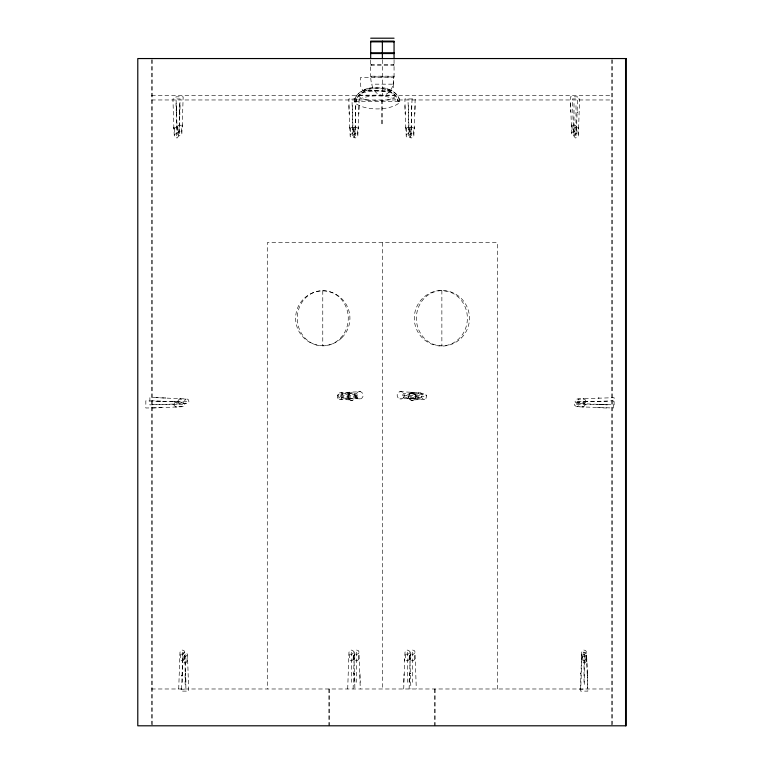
<?xml version="1.0" encoding="UTF-8"?>
<svg xmlns="http://www.w3.org/2000/svg" width="764" height="764" viewBox="0 0 764 764"><rect width="100%" height="100%" fill="white"/><g stroke="black" fill="none" stroke-linecap="round" stroke-linejoin="round"><path stroke-width="0.57" stroke-dasharray="3.82 2.86" d="M173.896 128.447L172.922 98.948L180.103 98.948L178.833 135.744L177.105 137.988L174.889 137.396L174.297 136.364L173.848 127.025L173.896 128.533M179.082 130.033L179.129 128.533M182.185 126.413L182.233 124.895L181.822 134.177L181.192 135.276L178.977 135.868L177.248 133.614L175.978 96.818L183.169 96.818L182.185 126.318M182.52 661.605L182.882 653.755L183.513 652.657L185.728 652.064L187.457 654.318L188.727 691.114L181.545 691.114L182.567 660.029M355.002 130.023C354.821 125.573 355.537 136.193 354.057 137.396L351.841 137.988L350.179 136.298L349.769 127.015L349.807 128.533M356.024 98.948L355.05 128.533M358.173 128.533L358.221 127.015L357.8 136.298L357.17 137.396L354.954 137.988L353.226 135.734L351.956 98.948M349.807 128.447L348.833 98.948L359.147 98.948L358.173 128.447M353.092 688.985L354.362 652.189L356.091 649.944L358.316 650.536L358.975 651.845L360.283 688.985M411.022 130.023C410.831 125.573 411.557 136.193 410.067 137.396L407.852 137.988L406.228 136.364L405.779 127.015L405.827 128.533M412.044 98.948L411.07 128.533M414.193 128.533L414.231 127.015L413.821 136.298L413.19 137.396L410.975 137.988L409.246 135.734L407.976 98.948M405.827 128.447L404.853 98.948L415.167 98.948L414.193 128.447M403.717 688.985L404.987 652.189L406.715 649.944L408.931 650.536L409.599 651.845L410.908 688.985M409.112 688.985L410.383 652.189L412.111 649.944L414.327 650.536L414.995 651.845L416.304 688.985M571.396 126.318L570.421 96.818L577.613 96.818L576.342 133.614L574.614 135.868L572.398 135.276L571.768 134.177L571.348 124.895L571.396 126.413M576.591 127.903L576.639 126.413M578.606 128.533L578.654 127.025L578.233 136.307L577.603 137.396L575.387 137.988L573.659 135.744L572.389 98.948L579.58 98.948L578.606 128.447M580.43 688.985L581.7 652.189L583.429 649.935L585.644 650.536L586.274 651.625L586.695 660.908M354.066 659.485L354.114 657.909M410.087 659.485L410.134 657.909M581.404 659.485L581.452 657.899M180.103 105.613L179.788 114.724L179.817 114.084M359.147 105.613L358.86 114.084M415.167 105.613L414.881 114.084M403.717 682.319L404.003 673.896M409.112 682.319L409.428 673.208L409.399 673.848M355.738 114.037L355.709 114.715L355.738 114.084M411.758 114.037L411.729 114.715L411.758 114.084M577.326 111.907L577.298 112.594L577.326 111.964M393.107 84.164L394.062 76.19L370.683 76.19C370.807 83.954 373.166 94.316 382.372 95.433C388.16 94.679 392.152 89.722 393.107 84.164L371.638 84.164M349.282 394.243L350.791 393.364L339.331 393.976L338.099 394.692L337.382 397.347L339.331 399.305L350.791 399.925L348.403 397.528L349.291 394.224L348.403 395.752M425.901 398.598L426.618 395.943L424.669 393.976L413.209 393.364L415.597 395.762L415.597 397.528L413.209 399.925L424.669 399.305L426.618 397.347M367.417 88.614C361.315 90.372 355.193 94.698 354.171 101.383L400.03 101.383C397.519 88.185 380.386 87.096 369.929 88.5C362.804 89.598 354.486 94.201 354.171 102.252C363.769 111.152 390.433 111.152 400.03 102.252C397.576 87.43 378.237 84.938 366.271 89.006M337.392 395.924L338.099 394.692M414.718 399.047L415.597 397.528M347.324 393.116L356.778 393.508L357.991 395.781L356.778 397.099L341.202 397.824L343.007 395.991L343.007 394.616L341.116 392.725L349.425 393.193M410.851 393.193L419.083 392.772L417.918 393.45L417.268 395.991L419.159 397.872L403.507 397.099L402.284 395.781L403.507 393.508L412.961 393.116M342.32 397.184L341.202 397.824M417.918 393.45L419.083 392.772M364.81 89.503L366.109 89.063M354.381 101.784L355.556 101.574L357.18 99.664L356.75 100.008C369.193 94.43 385.008 94.43 397.452 100.008L397.022 99.664L398.655 101.574L399.82 101.784M182.921 689.281L184.64 689.061M581.576 689.281L583.295 689.061M360.465 391.703A3.724 3.591 -90 0 0 356.062 396.268A3.724 3.591 -90 0 0 362.079 397.929A3.724 3.591 -90 0 0 360.465 391.703L339.884 392.686L337.841 394.616L338.538 397.184L339.884 397.92L360.465 398.894M160.984 407.718L161.615 407.689L145.838 408.005L145.838 400.813L182.634 402.084L184.888 403.812L184.296 406.028L182.988 406.696L152.504 408.005M350.103 392.257L347.391 392.352L348.69 392.304M399.82 391.703L420.391 392.686L421.747 393.422L422.435 395.991L420.391 397.92L399.82 398.894M348.928 398.818L340.706 399.257L342.625 397.347L342.625 395.943L340.706 394.023L356.406 394.797L357.991 396.163L357.514 397.958L356.626 398.455L346.818 398.894M583.858 401.788L613.358 400.813L613.358 408.005L576.572 406.734L574.318 405.006L574.91 402.781L576.008 402.16L585.291 401.74L583.772 401.788M584.527 398.655L614.113 397.681L614.113 404.872L576.963 403.564L575.072 401.874L575.664 399.658C576.963 398.12 587.44 398.923 583.037 398.703M413.037 398.254L409.934 398.35L410.841 398.321M176.923 406.983L175.433 407.031M387.1 90.477L388.122 90.477M366.08 90.477L367.102 90.477M370.683 64.501L394.062 64.501M370.683 65.227L394.062 65.227M359.233 95.175L394.969 95.175M151.597 95.366L612.403 95.366M151.597 99.969L612.403 99.969M340.429 395.303L357.81 395.303M402.475 395.303L419.856 395.303M340.009 396.64L356.215 396.64M407.785 396.64L423.991 396.64M156.553 397.681L149.887 397.681L149.887 404.872L186.683 403.602L188.928 401.874L188.336 399.658L187.037 398.989L156.553 397.681L165.664 397.996L165.024 397.968M179.387 398.655L180.963 398.703M160.984 401.1L152.504 400.813M156.553 401.281L186.712 401.281M577.288 401.281L607.447 401.281M152.504 404.404L182.663 404.404M576.543 404.404L606.692 404.404M598.976 404.586L607.447 404.872M583.772 407.031L582.283 406.983M151.597 688.985L612.403 688.985M349.444 398.321L350.342 398.35L347.238 398.254M417.182 398.894L407.308 398.436L406.009 397.127L406.009 396.163L407.594 394.797L423.294 394.023L421.375 395.943L421.375 397.347L423.294 399.257L415.072 398.818M175.433 401.788L173.915 401.74L175.338 401.788M606.692 408.005L597.591 407.689L598.222 407.718M411.595 392.304L412.894 392.352L410.172 392.257M579.36 689.061L581.079 689.281M180.705 689.061L182.424 689.281M386.785 88.614L387.931 89.006M388.102 89.063L389.392 89.503M417.965 397.184L419.083 397.824M414.718 394.243L415.597 395.752M349.282 399.047L348.403 397.519M426.618 395.943L425.901 394.692M337.382 397.347L338.099 398.598M354.888 682.319L354.572 673.208L354.888 688.985M176.264 111.964L176.293 112.594L175.978 103.484M185.91 682.319L185.595 673.208L185.91 688.985M570.421 103.484L570.708 111.964M587.335 673.896L587.621 688.985M586.886 661.605L586.647 659.399L587.86 691.114L580.669 691.114L581.939 654.318L583.677 652.064L585.892 652.657L586.551 653.965L587.497 673.447M404.853 105.613L405.14 114.084M348.833 105.613L349.119 114.084M359.997 673.896L360.283 682.319M347.696 688.985L348.967 652.189L350.695 649.944L352.92 650.536L353.579 651.845L354.601 673.848M178.719 688.985L179.989 652.189L181.717 649.935L183.933 650.536L184.602 651.835L185.623 673.848M573.411 130.033L573.363 128.533M408.998 130.023L408.95 128.533M409.886 657.909L409.934 659.485M352.978 130.023L352.93 128.533M353.866 657.909L353.913 659.485M177 127.903L176.952 126.413M184.888 657.899L184.936 659.485M612.403 59.745L612.403 724.616M611.763 59.745L611.763 725.8M584.269 654.29L584.269 684.439M584.021 652.16L584.021 682.319M575.989 105.613L575.989 135.772M574.012 103.484L574.012 133.643M497.364 688.985L497.364 242.618L267.276 242.618L267.276 688.985M441.869 290.435L441.869 346.073M435.022 688.985L435.022 725.8M434.821 688.985L434.821 725.8M412.703 652.16L412.703 682.319M411.567 105.613L411.567 135.772M408.444 105.613L408.444 135.772M407.308 652.16L407.308 682.319M394.062 59.821L394.062 76.916L370.683 76.916L370.683 59.821M393.326 64.501L393.326 65.227M393.326 76.19L393.326 76.916M382.372 59.821L382.372 95.433M382.325 99.969L382.325 125.277M382.325 242.618L382.325 688.985M381.675 99.969L381.675 125.277M371.419 64.501L371.419 65.227M371.419 76.19L371.419 76.916M356.692 652.16L356.692 682.319M355.556 105.613L355.556 135.772M352.433 105.613L352.433 135.772M351.297 652.16L351.297 682.319M329.179 688.985L329.179 725.8M328.978 688.985L328.978 725.8M322.771 290.645A27.609 25.508 -90 0 1 344.86 332.063A27.609 25.508 -90 0 1 300.682 332.063A27.609 25.508 -90 0 1 322.771 290.645L322.771 345.863M185.136 654.29L185.136 684.439M182.309 652.16L182.309 682.319M179.569 103.484L179.569 133.643M176.513 105.613L176.513 135.772M152.237 59.745L152.237 725.8M151.597 59.745L151.597 724.616M404.691 659.399L404.643 660.908L404.691 659.485M174.717 128.037L174.335 135.123L174.918 134.12L177.105 133.547L178.69 135.123L178.308 128.037L176.751 127.082L174.717 128.037M177.773 125.917L177.391 132.993L178.977 131.427L180.161 131.427L181.756 132.993L181.364 125.917L179.807 124.952L177.773 125.917M184.124 659.408L182.968 660.812L181.412 660.764L180.514 659.895L180.132 652.809L181.717 654.385L182.911 654.385L184.496 652.809L184.124 659.408M186.951 661.538L185.795 662.942L184.239 662.885L183.341 662.016L182.959 654.939L184.544 656.505L185.728 656.505L187.314 654.939L186.951 661.538M350.638 128.037L350.246 135.123L350.838 134.111L353.025 133.547L354.611 135.123L354.229 128.037L352.672 127.082L350.638 128.037M353.751 128.037L353.369 135.123L354.954 133.547L357.151 134.111L357.733 135.123L357.351 128.037L355.795 127.082L353.751 128.037M353.111 659.408L351.956 660.822L350.399 660.764L349.492 659.895L349.11 652.809L350.695 654.385L351.889 654.385L353.474 652.809L353.111 659.408M358.507 659.408L357.351 660.822L355.795 660.764L354.897 659.895L354.506 652.809L356.091 654.385L358.287 653.822L358.87 652.809L358.507 659.408M406.649 128.037L406.267 135.123L406.849 134.111L409.046 133.547L410.631 135.123L410.249 128.037L408.692 127.082L406.649 128.037M409.771 128.037L409.389 135.123L410.975 133.547L413.162 134.111L413.754 135.123L413.362 128.037L411.806 127.082L409.771 128.037M409.122 659.408L407.966 660.822L406.41 660.764L405.512 659.895L405.13 652.809L406.715 654.385L408.902 653.822L409.494 652.809L409.122 659.408M414.518 659.408L413.362 660.822L411.806 660.764L410.908 659.895L410.526 652.809L412.111 654.385L413.305 654.385L414.89 652.809L414.518 659.408M572.217 125.917L571.835 132.993L572.417 131.991L574.614 131.427L576.199 132.993L575.817 125.917L574.261 124.952L572.217 125.917M574.184 128.037L573.802 135.123L575.387 133.547L577.584 134.12L578.167 135.123L577.785 128.037L576.228 127.082L574.184 128.037M585.835 659.408L584.68 660.812L583.123 660.764L582.225 659.895L581.843 652.809L583.429 654.385L584.622 654.385L586.208 652.809L585.835 659.408M586.084 661.538L584.928 662.942L583.371 662.885L582.474 662.016L582.082 654.939L583.677 656.505L584.861 656.505L586.446 654.939L586.084 661.538M181.861 675.338L181.832 676.025L181.861 675.338M353.407 673.208L353.379 673.896L353.407 673.208M580.745 673.208L580.716 673.896L580.745 673.208M393.718 83.945L393.25 87.85L391.512 90.458L362.69 90.458L360.627 86.131L360.484 77.47L393.718 77.47L393.718 83.945M174.011 403.745L174.068 405.302L174.937 406.209L182.013 406.591L181.011 406.009L180.447 403.812L182.013 402.227L174.937 402.609L174.011 403.745M178.05 400.623L178.107 402.179L178.977 403.077L186.063 403.459L184.487 401.874L184.487 400.689L186.063 399.094L178.977 399.486L178.05 400.623M585.224 404.653L584.269 406.209L577.183 406.591L578.195 406.009L578.759 403.812L577.183 402.227L584.269 402.609L585.224 404.653M585.978 401.52L585.023 403.077L577.937 403.459L579.513 401.874L579.513 400.689L577.937 399.094L585.023 399.486L585.978 401.52M356.473 99.349L356.005 101.173C361.095 83.954 393.173 83.954 398.197 101.22C397.576 96.321 393.575 92.673 389.077 91.136C378.868 92.482 361.047 86.036 356.473 99.349M349.081 394.014L348.117 395.676L348.117 397.605L349.081 399.276L350.752 400.231L352.681 400.231L354.343 399.276L355.308 397.605L355.308 395.676L354.343 394.014L352.681 393.049L350.752 393.049L349.081 394.014M409.657 394.014L408.692 395.676L408.692 397.605L409.657 399.276L411.318 400.231L413.248 400.231L414.919 399.276L415.883 397.605L415.883 395.676L414.919 394.014L413.248 393.049L411.318 393.049L409.657 394.014M598.976 397.968L598.336 397.996L599.024 397.968M448.325 291.542L441.716 290.645A27.609 25.508 -90 0 0 416.561 314.825A27.609 25.508 -90 0 0 435.423 344.965L442.031 345.863A27.609 25.508 -90 0 0 467.186 321.682A27.609 25.508 -90 0 0 448.325 291.542M587.573 675.968L587.545 675.338L587.573 676.025M410.621 673.848L410.593 673.208L410.621 673.896M461.38 337.927A27.819 27.58 -90 0 0 449.012 291.38A27.819 27.58 -90 0 0 415.224 325.454A27.819 27.58 -90 0 0 461.38 337.927M341.966 337.64A27.37 27.141 -90 0 0 329.8 291.838A27.37 27.141 -90 0 0 296.556 325.368A27.37 27.141 -90 0 0 341.966 337.64M367.102 99.95A17.916 4.937 0 0 0 394.969 96.188A17.916 4.937 0 0 0 369.222 91.422A17.916 4.937 0 0 0 367.102 99.95M409.657 399.276A3.724 3.724 0 0 0 415.883 397.605A3.724 3.724 0 0 0 411.318 393.049A3.724 3.724 0 0 0 409.657 399.276M403.287 397.929A3.724 3.591 -90 0 0 401.673 391.703A3.724 3.591 -90 0 0 397.27 396.268A3.724 3.591 -90 0 0 403.287 397.929M349.081 399.276A3.724 3.724 0 0 0 355.308 397.605A3.724 3.724 0 0 0 350.752 393.049A3.724 3.724 0 0 0 349.081 399.276"/><path stroke-width="1.15" d="M370.683 38.2L394.062 38.2M370.683 41.848L394.062 41.848M370.683 52.811L394.062 52.811M370.683 53.537L394.062 53.537M625.563 58.551L625.563 725.8M394.062 58.656L394.062 41.122L370.683 41.122L370.683 58.656M382.372 41.122L382.372 58.656M626.213 58.551L137.787 58.551L137.787 725.8L626.213 725.8L626.213 58.551"/></g></svg>
